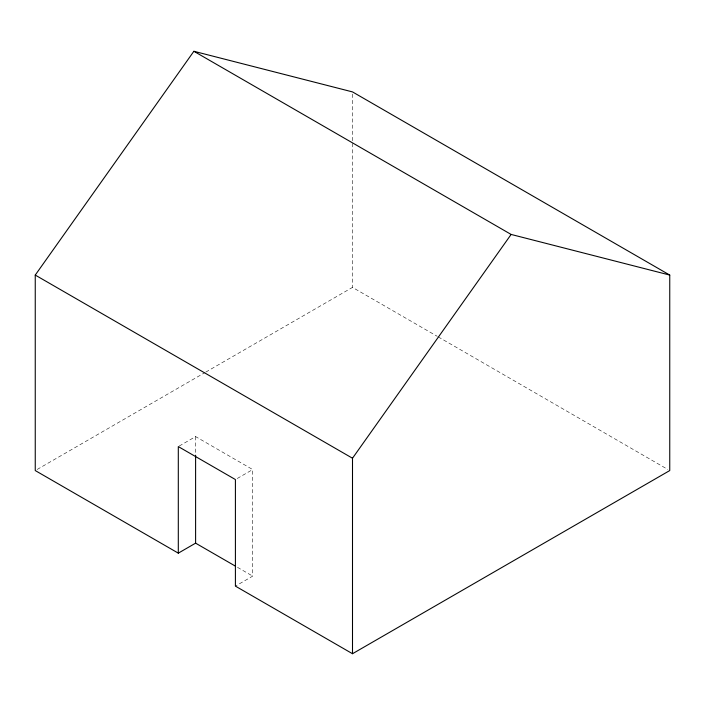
<?xml version="1.0" encoding="UTF-8"?>
<svg xmlns="http://www.w3.org/2000/svg" width="705" height="705" viewBox="0 0 705 705"><rect width="100%" height="100%" fill="white"/><g stroke="black" fill="none" stroke-linecap="round" stroke-linejoin="round"><path stroke-width="0.53" stroke-dasharray="3.52 2.64" d="M37.153 469.459L204.829 372.654M205.781 372.099L352.5 287.393L437.294 336.347M179.211 446.053L195.602 436.589L252.707 469.556L252.707 576.126L235.408 586.119M237.224 478.501L252.707 469.556M438.246 336.902L667.846 469.459M237.479 567.331L252.707 576.126M352.5 94.109L352.5 287.393M195.602 436.589L195.602 455.263"/><path stroke-width="1.06" d="M178.303 553.152L35.25 470.561L35.25 275.073L193.875 51.28L352.5 91.906L669.75 275.073L669.75 470.561L352.5 653.72L235.408 586.119L235.408 479.55L178.303 446.582L178.303 553.152L195.602 543.158L235.576 566.238M352.5 653.72L352.5 458.232L511.125 234.439L669.75 275.073M193.875 51.28L511.125 234.439M35.25 275.073L352.5 458.232M195.602 455.263L195.602 543.158"/></g></svg>
